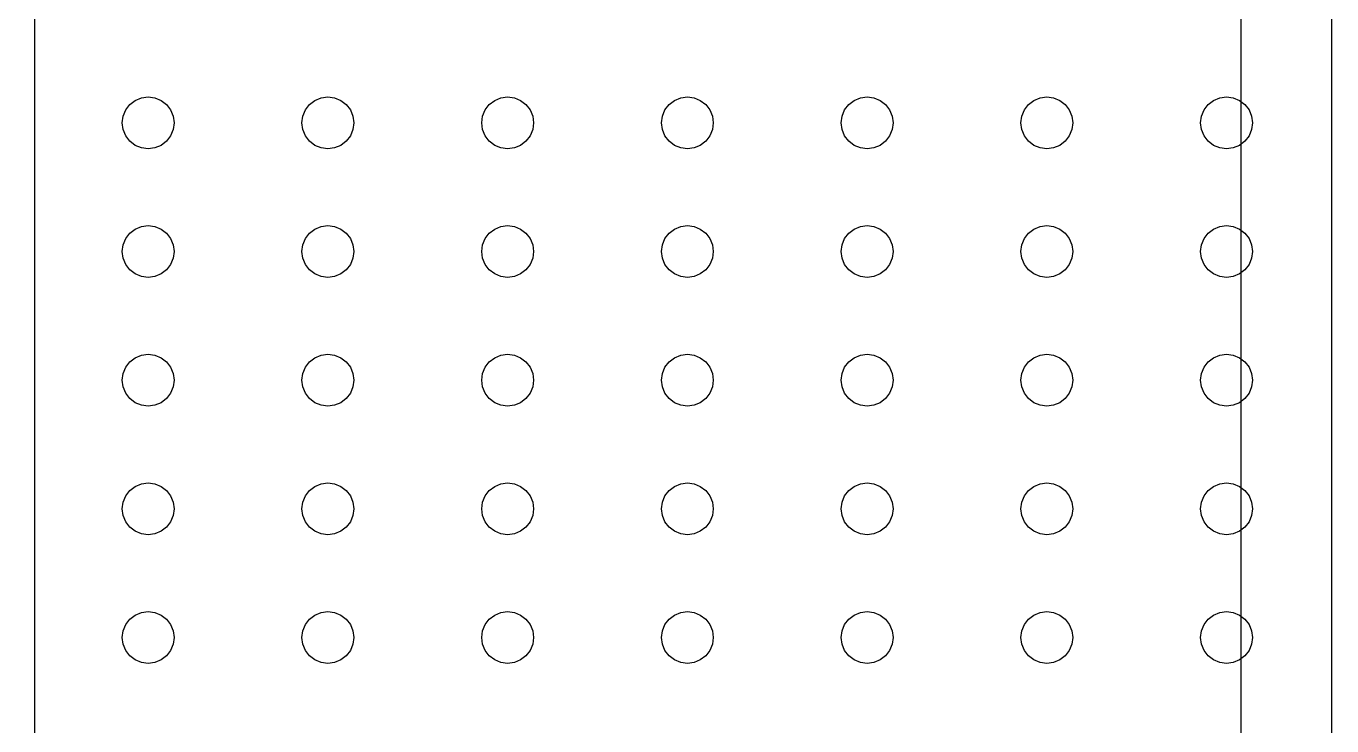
# Model space of a CAD drawing. Header units: millimetres. Extents: x 2562 to 7288, y 778 to 5635.
# Drawn here: x 5868.75 to 5883.85, y 1693.48 to 1701.57 of the extents above; entities that cross this region are included whole.
import ezdxf

# ---------------------------------------------------------------- set-up
doc = ezdxf.new("R2010")
doc.units = ezdxf.units.MM
doc.layers.add('0-gnl-gor3', color=252, linetype='Continuous')
doc.layers.add('2-tef-sabit', color=251, linetype='Continuous')

# ---------------------------------------------------------------- blocks, each defined once
blk = doc.blocks.new('ice well')
at = {"layer": '0-gnl-gor3'}
for p, q in [((62643.93, 6543.76), (62918.93, 6543.76)), ((62815.1, 6532.15), (62815.57, 6532.77)), ((62815.57, 6532.77), (62816.19, 6533.25)), ((62816.19, 6533.25), (62816.92, 6533.55)), ((62816.92, 6533.55), (62817.69, 6533.65)), ((62817.69, 6533.65), (62818.47, 6533.55)), ((62818.47, 6533.55), (62819.19, 6533.25)), ((62819.19, 6533.25), (62819.82, 6532.77)), ((62819.82, 6532.77), (62820.29, 6532.15)), ((62829.98, 6532.15), (62830.46, 6532.77)), ((62830.46, 6532.77), (62831.08, 6533.25)), ((62831.08, 6533.25), (62831.8, 6533.55)), ((62831.8, 6533.55), (62832.58, 6533.65)), ((62832.58, 6533.65), (62833.35, 6533.55)), ((62833.35, 6533.55), (62834.08, 6533.25)), ((62834.08, 6533.25), (62834.7, 6532.77)), ((62834.7, 6532.77), (62835.18, 6532.15)), ((62844.86, 6532.15), (62845.34, 6532.77)), ((62845.34, 6532.77), (62845.96, 6533.25)), ((62845.96, 6533.25), (62846.69, 6533.55)), ((62846.69, 6533.55), (62847.46, 6533.65)), ((62847.46, 6533.65), (62848.24, 6533.55)), ((62848.24, 6533.55), (62848.96, 6533.25)), ((62848.96, 6533.25), (62849.58, 6532.77)), ((62849.58, 6532.77), (62850.06, 6532.15)), ((62859.75, 6532.15), (62860.22, 6532.77)), ((62860.22, 6532.77), (62860.85, 6533.25)), ((62860.85, 6533.25), (62861.57, 6533.55)), ((62861.57, 6533.55), (62862.35, 6533.65)), ((62862.35, 6533.65), (62863.12, 6533.55)), ((62863.12, 6533.55), (62863.85, 6533.25)), ((62863.85, 6533.25), (62864.47, 6532.77)), ((62864.47, 6532.77), (62864.94, 6532.15)), ((62874.63, 6532.15), (62875.11, 6532.77)), ((62875.11, 6532.77), (62875.73, 6533.25)), ((62875.73, 6533.25), (62876.45, 6533.55)), ((62876.45, 6533.55), (62877.23, 6533.65)), ((62877.23, 6533.65), (62878, 6533.55)), ((62878, 6533.55), (62878.73, 6533.25)), ((62878.73, 6533.25), (62879.35, 6532.77)), ((62879.35, 6532.77), (62879.83, 6532.15)), ((62814.69, 6530.65), (62814.8, 6531.43)), ((62814.8, 6531.43), (62815.1, 6532.15)), ((62820.29, 6532.15), (62820.59, 6531.43)), ((62820.59, 6531.43), (62820.69, 6530.65)), ((62829.58, 6530.65), (62829.68, 6531.43)), ((62829.68, 6531.43), (62829.98, 6532.15)), ((62835.18, 6532.15), (62835.48, 6531.43)), ((62835.48, 6531.43), (62835.58, 6530.65)), ((62844.46, 6530.65), (62844.56, 6531.43)), ((62844.56, 6531.43), (62844.86, 6532.15)), ((62850.06, 6532.15), (62850.36, 6531.43)), ((62850.36, 6531.43), (62850.46, 6530.65)), ((62859.35, 6530.65), (62859.45, 6531.43)), ((62859.45, 6531.43), (62859.75, 6532.15)), ((62864.94, 6532.15), (62865.24, 6531.43)), ((62865.24, 6531.43), (62865.35, 6530.65)), ((62874.23, 6530.65), (62874.33, 6531.43)), ((62874.33, 6531.43), (62874.63, 6532.15)), ((62879.83, 6532.15), (62880.13, 6531.43)), ((62880.13, 6531.43), (62880.23, 6530.65)), ((62814.8, 6529.87), (62814.69, 6530.65)), ((62815.1, 6529.15), (62814.8, 6529.87)), ((62820.59, 6529.87), (62820.29, 6529.15)), ((62820.69, 6530.65), (62820.59, 6529.87)), ((62829.68, 6529.87), (62829.58, 6530.65)), ((62829.98, 6529.15), (62829.68, 6529.87)), ((62835.48, 6529.87), (62835.18, 6529.15)), ((62835.58, 6530.65), (62835.48, 6529.87)), ((62844.56, 6529.87), (62844.46, 6530.65)), ((62844.86, 6529.15), (62844.56, 6529.87)), ((62850.36, 6529.87), (62850.06, 6529.15)), ((62850.46, 6530.65), (62850.36, 6529.87)), ((62859.45, 6529.87), (62859.35, 6530.65)), ((62859.75, 6529.15), (62859.45, 6529.87)), ((62865.24, 6529.87), (62864.94, 6529.15)), ((62865.35, 6530.65), (62865.24, 6529.87)), ((62874.33, 6529.87), (62874.23, 6530.65)), ((62874.63, 6529.15), (62874.33, 6529.87)), ((62880.13, 6529.87), (62879.83, 6529.15)), ((62880.23, 6530.65), (62880.13, 6529.87)), ((62815.57, 6528.53), (62815.1, 6529.15)), ((62816.19, 6528.05), (62815.57, 6528.53)), ((62816.92, 6527.75), (62816.19, 6528.05)), ((62819.19, 6528.05), (62818.47, 6527.75)), ((62819.82, 6528.53), (62819.19, 6528.05)), ((62820.29, 6529.15), (62819.82, 6528.53)), ((62830.46, 6528.53), (62829.98, 6529.15)), ((62831.08, 6528.05), (62830.46, 6528.53)), ((62831.8, 6527.75), (62831.08, 6528.05)), ((62834.08, 6528.05), (62833.35, 6527.75)), ((62834.7, 6528.53), (62834.08, 6528.05)), ((62835.18, 6529.15), (62834.7, 6528.53)), ((62845.34, 6528.53), (62844.86, 6529.15)), ((62845.96, 6528.05), (62845.34, 6528.53)), ((62846.69, 6527.75), (62845.96, 6528.05)), ((62848.96, 6528.05), (62848.24, 6527.75)), ((62849.58, 6528.53), (62848.96, 6528.05)), ((62850.06, 6529.15), (62849.58, 6528.53)), ((62860.22, 6528.53), (62859.75, 6529.15)), ((62860.85, 6528.05), (62860.22, 6528.53)), ((62861.57, 6527.75), (62860.85, 6528.05)), ((62863.85, 6528.05), (62863.12, 6527.75)), ((62864.47, 6528.53), (62863.85, 6528.05)), ((62864.94, 6529.15), (62864.47, 6528.53)), ((62875.11, 6528.53), (62874.63, 6529.15)), ((62875.73, 6528.05), (62875.11, 6528.53)), ((62876.45, 6527.75), (62875.73, 6528.05)), ((62878.73, 6528.05), (62878, 6527.75)), ((62879.35, 6528.53), (62878.73, 6528.05)), ((62879.83, 6529.15), (62879.35, 6528.53)), ((62817.69, 6527.65), (62816.92, 6527.75)), ((62818.47, 6527.75), (62817.69, 6527.65)), ((62832.58, 6527.65), (62831.8, 6527.75)), ((62833.35, 6527.75), (62832.58, 6527.65)), ((62847.46, 6527.65), (62846.69, 6527.75)), ((62848.24, 6527.75), (62847.46, 6527.65)), ((62862.35, 6527.65), (62861.57, 6527.75)), ((62863.12, 6527.75), (62862.35, 6527.65)), ((62877.23, 6527.65), (62876.45, 6527.75)), ((62878, 6527.75), (62877.23, 6527.65)), ((62816.19, 6512.46), (62816.92, 6512.76)), ((62816.92, 6512.76), (62817.69, 6512.87)), ((62817.69, 6512.87), (62818.47, 6512.76)), ((62818.47, 6512.76), (62819.19, 6512.46)), ((62831.08, 6512.46), (62831.8, 6512.76)), ((62831.8, 6512.76), (62832.58, 6512.87)), ((62832.58, 6512.87), (62833.35, 6512.76)), ((62833.35, 6512.76), (62834.08, 6512.46)), ((62845.96, 6512.46), (62846.69, 6512.76)), ((62846.69, 6512.76), (62847.46, 6512.87)), ((62847.46, 6512.87), (62848.24, 6512.76)), ((62848.24, 6512.76), (62848.96, 6512.46)), ((62860.85, 6512.46), (62861.57, 6512.76)), ((62861.57, 6512.76), (62862.35, 6512.87)), ((62862.35, 6512.87), (62863.12, 6512.76)), ((62863.12, 6512.76), (62863.85, 6512.46)), ((62875.73, 6512.46), (62876.45, 6512.76)), ((62876.45, 6512.76), (62877.23, 6512.87)), ((62877.23, 6512.87), (62878, 6512.76)), ((62878, 6512.76), (62878.73, 6512.46)), ((62814.8, 6510.64), (62815.1, 6511.37)), ((62815.1, 6511.37), (62815.57, 6511.99)), ((62815.57, 6511.99), (62816.19, 6512.46)), ((62819.19, 6512.46), (62819.82, 6511.99)), ((62819.82, 6511.99), (62820.29, 6511.37)), ((62820.29, 6511.37), (62820.59, 6510.64)), ((62829.68, 6510.64), (62829.98, 6511.37)), ((62829.98, 6511.37), (62830.46, 6511.99)), ((62830.46, 6511.99), (62831.08, 6512.46)), ((62834.08, 6512.46), (62834.7, 6511.99)), ((62834.7, 6511.99), (62835.18, 6511.37)), ((62835.18, 6511.37), (62835.48, 6510.64)), ((62844.56, 6510.64), (62844.86, 6511.37)), ((62844.86, 6511.37), (62845.34, 6511.99)), ((62845.34, 6511.99), (62845.96, 6512.46)), ((62848.96, 6512.46), (62849.58, 6511.99)), ((62849.58, 6511.99), (62850.06, 6511.37)), ((62850.06, 6511.37), (62850.36, 6510.64)), ((62859.45, 6510.64), (62859.75, 6511.37)), ((62859.75, 6511.37), (62860.22, 6511.99)), ((62860.22, 6511.99), (62860.85, 6512.46)), ((62863.85, 6512.46), (62864.47, 6511.99)), ((62864.47, 6511.99), (62864.94, 6511.37)), ((62864.94, 6511.37), (62865.24, 6510.64)), ((62874.33, 6510.64), (62874.63, 6511.37)), ((62874.63, 6511.37), (62875.11, 6511.99)), ((62875.11, 6511.99), (62875.73, 6512.46)), ((62878.73, 6512.46), (62879.35, 6511.99)), ((62879.35, 6511.99), (62879.83, 6511.37)), ((62879.83, 6511.37), (62880.13, 6510.64)), ((62814.69, 6509.87), (62814.8, 6510.64)), ((62814.8, 6509.09), (62814.69, 6509.87)), ((62820.59, 6510.64), (62820.69, 6509.87)), ((62820.69, 6509.87), (62820.59, 6509.09)), ((62829.58, 6509.87), (62829.68, 6510.64)), ((62829.68, 6509.09), (62829.58, 6509.87)), ((62835.48, 6510.64), (62835.58, 6509.87)), ((62835.58, 6509.87), (62835.48, 6509.09)), ((62844.46, 6509.87), (62844.56, 6510.64)), ((62844.56, 6509.09), (62844.46, 6509.87)), ((62850.36, 6510.64), (62850.46, 6509.87)), ((62850.46, 6509.87), (62850.36, 6509.09)), ((62859.35, 6509.87), (62859.45, 6510.64)), ((62859.45, 6509.09), (62859.35, 6509.87)), ((62865.24, 6510.64), (62865.35, 6509.87)), ((62865.35, 6509.87), (62865.24, 6509.09)), ((62874.23, 6509.87), (62874.33, 6510.64)), ((62874.33, 6509.09), (62874.23, 6509.87)), ((62880.13, 6510.64), (62880.23, 6509.87)), ((62880.23, 6509.87), (62880.13, 6509.09)), ((62815.1, 6508.37), (62814.8, 6509.09)), ((62815.57, 6507.74), (62815.1, 6508.37)), ((62820.29, 6508.37), (62819.82, 6507.74)), ((62820.59, 6509.09), (62820.29, 6508.37)), ((62829.98, 6508.37), (62829.68, 6509.09)), ((62830.46, 6507.74), (62829.98, 6508.37)), ((62835.18, 6508.37), (62834.7, 6507.74)), ((62835.48, 6509.09), (62835.18, 6508.37)), ((62844.86, 6508.37), (62844.56, 6509.09)), ((62845.34, 6507.74), (62844.86, 6508.37)), ((62850.06, 6508.37), (62849.58, 6507.74)), ((62850.36, 6509.09), (62850.06, 6508.37)), ((62859.75, 6508.37), (62859.45, 6509.09)), ((62860.22, 6507.74), (62859.75, 6508.37)), ((62864.94, 6508.37), (62864.47, 6507.74)), ((62865.24, 6509.09), (62864.94, 6508.37)), ((62874.63, 6508.37), (62874.33, 6509.09)), ((62875.11, 6507.74), (62874.63, 6508.37)), ((62879.83, 6508.37), (62879.35, 6507.74)), ((62880.13, 6509.09), (62879.83, 6508.37)), ((62816.19, 6507.27), (62815.57, 6507.74)), ((62816.92, 6506.97), (62816.19, 6507.27)), ((62817.69, 6506.87), (62816.92, 6506.97)), ((62818.47, 6506.97), (62817.69, 6506.87)), ((62819.19, 6507.27), (62818.47, 6506.97)), ((62819.82, 6507.74), (62819.19, 6507.27)), ((62831.08, 6507.27), (62830.46, 6507.74)), ((62831.8, 6506.97), (62831.08, 6507.27)), ((62832.58, 6506.87), (62831.8, 6506.97)), ((62833.35, 6506.97), (62832.58, 6506.87)), ((62834.08, 6507.27), (62833.35, 6506.97)), ((62834.7, 6507.74), (62834.08, 6507.27)), ((62845.96, 6507.27), (62845.34, 6507.74)), ((62846.69, 6506.97), (62845.96, 6507.27)), ((62847.46, 6506.87), (62846.69, 6506.97)), ((62848.24, 6506.97), (62847.46, 6506.87)), ((62848.96, 6507.27), (62848.24, 6506.97)), ((62849.58, 6507.74), (62848.96, 6507.27)), ((62860.85, 6507.27), (62860.22, 6507.74)), ((62861.57, 6506.97), (62860.85, 6507.27)), ((62862.35, 6506.87), (62861.57, 6506.97)), ((62863.12, 6506.97), (62862.35, 6506.87)), ((62863.85, 6507.27), (62863.12, 6506.97)), ((62864.47, 6507.74), (62863.85, 6507.27)), ((62875.73, 6507.27), (62875.11, 6507.74)), ((62876.45, 6506.97), (62875.73, 6507.27)), ((62877.23, 6506.87), (62876.45, 6506.97)), ((62878, 6506.97), (62877.23, 6506.87)), ((62878.73, 6507.27), (62878, 6506.97)), ((62879.35, 6507.74), (62878.73, 6507.27)), ((62815.57, 6491.2), (62816.19, 6491.68)), ((62816.19, 6491.68), (62816.92, 6491.98)), ((62816.92, 6491.98), (62817.69, 6492.08)), ((62817.69, 6492.08), (62818.47, 6491.98)), ((62818.47, 6491.98), (62819.19, 6491.68)), ((62819.19, 6491.68), (62819.82, 6491.2)), ((62830.46, 6491.2), (62831.08, 6491.68)), ((62831.08, 6491.68), (62831.8, 6491.98)), ((62831.8, 6491.98), (62832.58, 6492.08)), ((62832.58, 6492.08), (62833.35, 6491.98)), ((62833.35, 6491.98), (62834.08, 6491.68)), ((62834.08, 6491.68), (62834.7, 6491.2)), ((62845.34, 6491.2), (62845.96, 6491.68)), ((62845.96, 6491.68), (62846.69, 6491.98)), ((62846.69, 6491.98), (62847.46, 6492.08)), ((62847.46, 6492.08), (62848.24, 6491.98)), ((62848.24, 6491.98), (62848.96, 6491.68)), ((62848.96, 6491.68), (62849.58, 6491.2)), ((62860.22, 6491.2), (62860.85, 6491.68)), ((62860.85, 6491.68), (62861.57, 6491.98)), ((62861.57, 6491.98), (62862.35, 6492.08)), ((62862.35, 6492.08), (62863.12, 6491.98)), ((62863.12, 6491.98), (62863.85, 6491.68)), ((62863.85, 6491.68), (62864.47, 6491.2)), ((62875.11, 6491.2), (62875.73, 6491.68)), ((62875.73, 6491.68), (62876.45, 6491.98)), ((62876.45, 6491.98), (62877.23, 6492.08)), ((62877.23, 6492.08), (62878, 6491.98)), ((62878, 6491.98), (62878.73, 6491.68)), ((62878.73, 6491.68), (62879.35, 6491.2)), ((62814.8, 6489.86), (62815.1, 6490.58)), ((62815.1, 6490.58), (62815.57, 6491.2)), ((62819.82, 6491.2), (62820.29, 6490.58)), ((62820.29, 6490.58), (62820.59, 6489.86)), ((62829.68, 6489.86), (62829.98, 6490.58)), ((62829.98, 6490.58), (62830.46, 6491.2)), ((62834.7, 6491.2), (62835.18, 6490.58)), ((62835.18, 6490.58), (62835.48, 6489.86)), ((62844.56, 6489.86), (62844.86, 6490.58)), ((62844.86, 6490.58), (62845.34, 6491.2)), ((62849.58, 6491.2), (62850.06, 6490.58)), ((62850.06, 6490.58), (62850.36, 6489.86)), ((62859.45, 6489.86), (62859.75, 6490.58)), ((62859.75, 6490.58), (62860.22, 6491.2)), ((62864.47, 6491.2), (62864.94, 6490.58)), ((62864.94, 6490.58), (62865.24, 6489.86)), ((62874.33, 6489.86), (62874.63, 6490.58)), ((62874.63, 6490.58), (62875.11, 6491.2)), ((62879.35, 6491.2), (62879.83, 6490.58)), ((62879.83, 6490.58), (62880.13, 6489.86)), ((62814.69, 6489.08), (62814.8, 6489.86)), ((62814.8, 6488.3), (62814.69, 6489.08)), ((62820.59, 6489.86), (62820.69, 6489.08)), ((62820.69, 6489.08), (62820.59, 6488.3)), ((62829.58, 6489.08), (62829.68, 6489.86)), ((62829.68, 6488.3), (62829.58, 6489.08)), ((62835.48, 6489.86), (62835.58, 6489.08)), ((62835.58, 6489.08), (62835.48, 6488.3)), ((62844.46, 6489.08), (62844.56, 6489.86)), ((62844.56, 6488.3), (62844.46, 6489.08)), ((62850.36, 6489.86), (62850.46, 6489.08)), ((62850.46, 6489.08), (62850.36, 6488.3)), ((62859.35, 6489.08), (62859.45, 6489.86)), ((62859.45, 6488.3), (62859.35, 6489.08)), ((62865.24, 6489.86), (62865.35, 6489.08)), ((62865.35, 6489.08), (62865.24, 6488.3)), ((62874.23, 6489.08), (62874.33, 6489.86)), ((62874.33, 6488.3), (62874.23, 6489.08)), ((62880.13, 6489.86), (62880.23, 6489.08)), ((62880.23, 6489.08), (62880.13, 6488.3)), ((62815.1, 6487.58), (62814.8, 6488.3)), ((62815.57, 6486.96), (62815.1, 6487.58)), ((62820.29, 6487.58), (62819.82, 6486.96)), ((62820.59, 6488.3), (62820.29, 6487.58)), ((62829.98, 6487.58), (62829.68, 6488.3)), ((62830.46, 6486.96), (62829.98, 6487.58)), ((62835.18, 6487.58), (62834.7, 6486.96)), ((62835.48, 6488.3), (62835.18, 6487.58)), ((62844.86, 6487.58), (62844.56, 6488.3)), ((62845.34, 6486.96), (62844.86, 6487.58)), ((62850.06, 6487.58), (62849.58, 6486.96)), ((62850.36, 6488.3), (62850.06, 6487.58)), ((62859.75, 6487.58), (62859.45, 6488.3)), ((62860.22, 6486.96), (62859.75, 6487.58)), ((62864.94, 6487.58), (62864.47, 6486.96)), ((62865.24, 6488.3), (62864.94, 6487.58)), ((62874.63, 6487.58), (62874.33, 6488.3)), ((62875.11, 6486.96), (62874.63, 6487.58)), ((62879.83, 6487.58), (62879.35, 6486.96)), ((62880.13, 6488.3), (62879.83, 6487.58)), ((62816.19, 6486.48), (62815.57, 6486.96)), ((62816.92, 6486.18), (62816.19, 6486.48)), ((62817.69, 6486.08), (62816.92, 6486.18)), ((62818.47, 6486.18), (62817.69, 6486.08)), ((62819.19, 6486.48), (62818.47, 6486.18)), ((62819.82, 6486.96), (62819.19, 6486.48)), ((62831.08, 6486.48), (62830.46, 6486.96)), ((62831.8, 6486.18), (62831.08, 6486.48)), ((62832.58, 6486.08), (62831.8, 6486.18)), ((62833.35, 6486.18), (62832.58, 6486.08)), ((62834.08, 6486.48), (62833.35, 6486.18)), ((62834.7, 6486.96), (62834.08, 6486.48)), ((62845.96, 6486.48), (62845.34, 6486.96)), ((62846.69, 6486.18), (62845.96, 6486.48)), ((62847.46, 6486.08), (62846.69, 6486.18)), ((62848.24, 6486.18), (62847.46, 6486.08)), ((62848.96, 6486.48), (62848.24, 6486.18)), ((62849.58, 6486.96), (62848.96, 6486.48)), ((62860.85, 6486.48), (62860.22, 6486.96)), ((62861.57, 6486.18), (62860.85, 6486.48)), ((62862.35, 6486.08), (62861.57, 6486.18)), ((62863.12, 6486.18), (62862.35, 6486.08)), ((62863.85, 6486.48), (62863.12, 6486.18)), ((62864.47, 6486.96), (62863.85, 6486.48)), ((62875.73, 6486.48), (62875.11, 6486.96)), ((62876.45, 6486.18), (62875.73, 6486.48)), ((62877.23, 6486.08), (62876.45, 6486.18)), ((62878, 6486.18), (62877.23, 6486.08)), ((62878.73, 6486.48), (62878, 6486.18)), ((62879.35, 6486.96), (62878.73, 6486.48)), ((62815.1, 6469.8), (62815.57, 6470.42)), ((62815.57, 6470.42), (62816.19, 6470.89)), ((62816.19, 6470.89), (62816.92, 6471.19)), ((62816.92, 6471.19), (62817.69, 6471.3)), ((62817.69, 6471.3), (62818.47, 6471.19)), ((62818.47, 6471.19), (62819.19, 6470.89)), ((62819.19, 6470.89), (62819.82, 6470.42)), ((62819.82, 6470.42), (62820.29, 6469.8)), ((62829.98, 6469.8), (62830.46, 6470.42)), ((62830.46, 6470.42), (62831.08, 6470.89)), ((62831.08, 6470.89), (62831.8, 6471.19)), ((62831.8, 6471.19), (62832.58, 6471.3)), ((62832.58, 6471.3), (62833.35, 6471.19)), ((62833.35, 6471.19), (62834.08, 6470.89)), ((62834.08, 6470.89), (62834.7, 6470.42)), ((62834.7, 6470.42), (62835.18, 6469.8)), ((62844.86, 6469.8), (62845.34, 6470.42)), ((62845.34, 6470.42), (62845.96, 6470.89)), ((62845.96, 6470.89), (62846.69, 6471.19)), ((62846.69, 6471.19), (62847.46, 6471.3)), ((62847.46, 6471.3), (62848.24, 6471.19)), ((62848.24, 6471.19), (62848.96, 6470.89)), ((62848.96, 6470.89), (62849.58, 6470.42)), ((62849.58, 6470.42), (62850.06, 6469.8)), ((62859.75, 6469.8), (62860.22, 6470.42)), ((62860.22, 6470.42), (62860.85, 6470.89)), ((62860.85, 6470.89), (62861.57, 6471.19)), ((62861.57, 6471.19), (62862.35, 6471.3)), ((62862.35, 6471.3), (62863.12, 6471.19)), ((62863.12, 6471.19), (62863.85, 6470.89)), ((62863.85, 6470.89), (62864.47, 6470.42)), ((62864.47, 6470.42), (62864.94, 6469.8)), ((62874.63, 6469.8), (62875.11, 6470.42)), ((62875.11, 6470.42), (62875.73, 6470.89)), ((62875.73, 6470.89), (62876.45, 6471.19)), ((62876.45, 6471.19), (62877.23, 6471.3)), ((62877.23, 6471.3), (62878, 6471.19)), ((62878, 6471.19), (62878.73, 6470.89)), ((62878.73, 6470.89), (62879.35, 6470.42)), ((62879.35, 6470.42), (62879.83, 6469.8)), ((62814.69, 6468.3), (62814.8, 6469.07)), ((62814.8, 6469.07), (62815.1, 6469.8)), ((62820.29, 6469.8), (62820.59, 6469.07)), ((62820.59, 6469.07), (62820.69, 6468.3)), ((62829.58, 6468.3), (62829.68, 6469.07)), ((62829.68, 6469.07), (62829.98, 6469.8)), ((62835.18, 6469.8), (62835.48, 6469.07)), ((62835.48, 6469.07), (62835.58, 6468.3)), ((62844.46, 6468.3), (62844.56, 6469.07)), ((62844.56, 6469.07), (62844.86, 6469.8)), ((62850.06, 6469.8), (62850.36, 6469.07)), ((62850.36, 6469.07), (62850.46, 6468.3)), ((62859.35, 6468.3), (62859.45, 6469.07)), ((62859.45, 6469.07), (62859.75, 6469.8)), ((62864.94, 6469.8), (62865.24, 6469.07)), ((62865.24, 6469.07), (62865.35, 6468.3)), ((62874.23, 6468.3), (62874.33, 6469.07)), ((62874.33, 6469.07), (62874.63, 6469.8)), ((62879.83, 6469.8), (62880.13, 6469.07)), ((62880.13, 6469.07), (62880.23, 6468.3)), ((62814.8, 6467.52), (62814.69, 6468.3)), ((62815.1, 6466.8), (62814.8, 6467.52)), ((62820.59, 6467.52), (62820.29, 6466.8)), ((62820.69, 6468.3), (62820.59, 6467.52)), ((62829.68, 6467.52), (62829.58, 6468.3)), ((62829.98, 6466.8), (62829.68, 6467.52)), ((62835.48, 6467.52), (62835.18, 6466.8)), ((62835.58, 6468.3), (62835.48, 6467.52)), ((62844.56, 6467.52), (62844.46, 6468.3)), ((62844.86, 6466.8), (62844.56, 6467.52)), ((62850.36, 6467.52), (62850.06, 6466.8)), ((62850.46, 6468.3), (62850.36, 6467.52)), ((62859.45, 6467.52), (62859.35, 6468.3)), ((62859.75, 6466.8), (62859.45, 6467.52)), ((62865.24, 6467.52), (62864.94, 6466.8)), ((62865.35, 6468.3), (62865.24, 6467.52)), ((62874.33, 6467.52), (62874.23, 6468.3)), ((62874.63, 6466.8), (62874.33, 6467.52)), ((62880.13, 6467.52), (62879.83, 6466.8)), ((62880.23, 6468.3), (62880.13, 6467.52)), ((62815.57, 6466.17), (62815.1, 6466.8)), ((62816.19, 6465.7), (62815.57, 6466.17)), ((62819.82, 6466.17), (62819.19, 6465.7)), ((62820.29, 6466.8), (62819.82, 6466.17)), ((62830.46, 6466.17), (62829.98, 6466.8)), ((62831.08, 6465.7), (62830.46, 6466.17)), ((62834.7, 6466.17), (62834.08, 6465.7)), ((62835.18, 6466.8), (62834.7, 6466.17)), ((62845.34, 6466.17), (62844.86, 6466.8)), ((62845.96, 6465.7), (62845.34, 6466.17)), ((62849.58, 6466.17), (62848.96, 6465.7)), ((62850.06, 6466.8), (62849.58, 6466.17)), ((62860.22, 6466.17), (62859.75, 6466.8)), ((62860.85, 6465.7), (62860.22, 6466.17)), ((62864.47, 6466.17), (62863.85, 6465.7)), ((62864.94, 6466.8), (62864.47, 6466.17)), ((62875.11, 6466.17), (62874.63, 6466.8)), ((62875.73, 6465.7), (62875.11, 6466.17)), ((62879.35, 6466.17), (62878.73, 6465.7)), ((62879.83, 6466.8), (62879.35, 6466.17)), ((62816.92, 6465.4), (62816.19, 6465.7)), ((62817.69, 6465.3), (62816.92, 6465.4)), ((62818.47, 6465.4), (62817.69, 6465.3)), ((62819.19, 6465.7), (62818.47, 6465.4)), ((62831.8, 6465.4), (62831.08, 6465.7)), ((62832.58, 6465.3), (62831.8, 6465.4)), ((62833.35, 6465.4), (62832.58, 6465.3)), ((62834.08, 6465.7), (62833.35, 6465.4)), ((62846.69, 6465.4), (62845.96, 6465.7)), ((62847.46, 6465.3), (62846.69, 6465.4)), ((62848.24, 6465.4), (62847.46, 6465.3)), ((62848.96, 6465.7), (62848.24, 6465.4)), ((62861.57, 6465.4), (62860.85, 6465.7)), ((62862.35, 6465.3), (62861.57, 6465.4)), ((62863.12, 6465.4), (62862.35, 6465.3)), ((62863.85, 6465.7), (62863.12, 6465.4)), ((62876.45, 6465.4), (62875.73, 6465.7)), ((62877.23, 6465.3), (62876.45, 6465.4)), ((62878, 6465.4), (62877.23, 6465.3)), ((62878.73, 6465.7), (62878, 6465.4)), ((62815.1, 6449.01), (62815.57, 6449.63)), ((62815.57, 6449.63), (62816.19, 6450.11)), ((62816.19, 6450.11), (62816.92, 6450.41)), ((62816.92, 6450.41), (62817.69, 6450.51)), ((62817.69, 6450.51), (62818.47, 6450.41)), ((62818.47, 6450.41), (62819.19, 6450.11)), ((62819.19, 6450.11), (62819.82, 6449.63)), ((62819.82, 6449.63), (62820.29, 6449.01)), ((62829.98, 6449.01), (62830.46, 6449.63)), ((62830.46, 6449.63), (62831.08, 6450.11)), ((62831.08, 6450.11), (62831.8, 6450.41)), ((62831.8, 6450.41), (62832.58, 6450.51)), ((62832.58, 6450.51), (62833.35, 6450.41)), ((62833.35, 6450.41), (62834.08, 6450.11)), ((62834.08, 6450.11), (62834.7, 6449.63)), ((62834.7, 6449.63), (62835.18, 6449.01)), ((62844.86, 6449.01), (62845.34, 6449.63)), ((62845.34, 6449.63), (62845.96, 6450.11)), ((62845.96, 6450.11), (62846.69, 6450.41)), ((62846.69, 6450.41), (62847.46, 6450.51)), ((62847.46, 6450.51), (62848.24, 6450.41)), ((62848.24, 6450.41), (62848.96, 6450.11)), ((62848.96, 6450.11), (62849.58, 6449.63)), ((62849.58, 6449.63), (62850.06, 6449.01)), ((62859.75, 6449.01), (62860.22, 6449.63)), ((62860.22, 6449.63), (62860.85, 6450.11)), ((62860.85, 6450.11), (62861.57, 6450.41)), ((62861.57, 6450.41), (62862.35, 6450.51)), ((62862.35, 6450.51), (62863.12, 6450.41)), ((62863.12, 6450.41), (62863.85, 6450.11)), ((62863.85, 6450.11), (62864.47, 6449.63)), ((62864.47, 6449.63), (62864.94, 6449.01)), ((62874.63, 6449.01), (62875.11, 6449.63)), ((62875.11, 6449.63), (62875.73, 6450.11)), ((62875.73, 6450.11), (62876.45, 6450.41)), ((62876.45, 6450.41), (62877.23, 6450.51)), ((62877.23, 6450.51), (62878, 6450.41)), ((62878, 6450.41), (62878.73, 6450.11)), ((62878.73, 6450.11), (62879.35, 6449.63)), ((62879.35, 6449.63), (62879.83, 6449.01)), ((62814.69, 6447.51), (62814.8, 6448.29)), ((62814.8, 6448.29), (62815.1, 6449.01)), ((62820.29, 6449.01), (62820.59, 6448.29)), ((62820.59, 6448.29), (62820.69, 6447.51)), ((62829.58, 6447.51), (62829.68, 6448.29)), ((62829.68, 6448.29), (62829.98, 6449.01)), ((62835.18, 6449.01), (62835.48, 6448.29)), ((62835.48, 6448.29), (62835.58, 6447.51)), ((62844.46, 6447.51), (62844.56, 6448.29)), ((62844.56, 6448.29), (62844.86, 6449.01)), ((62850.06, 6449.01), (62850.36, 6448.29)), ((62850.36, 6448.29), (62850.46, 6447.51)), ((62859.35, 6447.51), (62859.45, 6448.29)), ((62859.45, 6448.29), (62859.75, 6449.01)), ((62864.94, 6449.01), (62865.24, 6448.29)), ((62865.24, 6448.29), (62865.35, 6447.51)), ((62874.23, 6447.51), (62874.33, 6448.29)), ((62874.33, 6448.29), (62874.63, 6449.01)), ((62879.83, 6449.01), (62880.13, 6448.29)), ((62880.13, 6448.29), (62880.23, 6447.51)), ((62814.8, 6446.73), (62814.69, 6447.51)), ((62815.1, 6446.01), (62814.8, 6446.73)), ((62820.59, 6446.73), (62820.29, 6446.01)), ((62820.69, 6447.51), (62820.59, 6446.73)), ((62829.68, 6446.73), (62829.58, 6447.51)), ((62829.98, 6446.01), (62829.68, 6446.73)), ((62835.48, 6446.73), (62835.18, 6446.01)), ((62835.58, 6447.51), (62835.48, 6446.73)), ((62844.56, 6446.73), (62844.46, 6447.51)), ((62844.86, 6446.01), (62844.56, 6446.73)), ((62850.36, 6446.73), (62850.06, 6446.01)), ((62850.46, 6447.51), (62850.36, 6446.73)), ((62859.45, 6446.73), (62859.35, 6447.51)), ((62859.75, 6446.01), (62859.45, 6446.73)), ((62865.24, 6446.73), (62864.94, 6446.01)), ((62865.35, 6447.51), (62865.24, 6446.73)), ((62874.33, 6446.73), (62874.23, 6447.51)), ((62874.63, 6446.01), (62874.33, 6446.73)), ((62880.13, 6446.73), (62879.83, 6446.01)), ((62880.23, 6447.51), (62880.13, 6446.73)), ((62815.57, 6445.39), (62815.1, 6446.01)), ((62816.19, 6444.91), (62815.57, 6445.39)), ((62816.92, 6444.61), (62816.19, 6444.91)), ((62819.19, 6444.91), (62818.47, 6444.61)), ((62819.82, 6445.39), (62819.19, 6444.91)), ((62820.29, 6446.01), (62819.82, 6445.39)), ((62830.46, 6445.39), (62829.98, 6446.01)), ((62831.08, 6444.91), (62830.46, 6445.39)), ((62831.8, 6444.61), (62831.08, 6444.91)), ((62834.08, 6444.91), (62833.35, 6444.61)), ((62834.7, 6445.39), (62834.08, 6444.91)), ((62835.18, 6446.01), (62834.7, 6445.39)), ((62845.34, 6445.39), (62844.86, 6446.01)), ((62845.96, 6444.91), (62845.34, 6445.39)), ((62846.69, 6444.61), (62845.96, 6444.91)), ((62848.96, 6444.91), (62848.24, 6444.61)), ((62849.58, 6445.39), (62848.96, 6444.91)), ((62850.06, 6446.01), (62849.58, 6445.39)), ((62860.22, 6445.39), (62859.75, 6446.01)), ((62860.85, 6444.91), (62860.22, 6445.39)), ((62861.57, 6444.61), (62860.85, 6444.91)), ((62863.85, 6444.91), (62863.12, 6444.61)), ((62864.47, 6445.39), (62863.85, 6444.91)), ((62864.94, 6446.01), (62864.47, 6445.39)), ((62875.11, 6445.39), (62874.63, 6446.01)), ((62875.73, 6444.91), (62875.11, 6445.39)), ((62876.45, 6444.61), (62875.73, 6444.91)), ((62878.73, 6444.91), (62878, 6444.61)), ((62879.35, 6445.39), (62878.73, 6444.91)), ((62879.83, 6446.01), (62879.35, 6445.39)), ((62817.69, 6444.51), (62816.92, 6444.61)), ((62818.47, 6444.61), (62817.69, 6444.51)), ((62832.58, 6444.51), (62831.8, 6444.61)), ((62833.35, 6444.61), (62832.58, 6444.51)), ((62847.46, 6444.51), (62846.69, 6444.61)), ((62848.24, 6444.61), (62847.46, 6444.51)), ((62862.35, 6444.51), (62861.57, 6444.61)), ((62863.12, 6444.61), (62862.35, 6444.51)), ((62877.23, 6444.51), (62876.45, 6444.61)), ((62878, 6444.61), (62877.23, 6444.51)), ((62816.92, 6429.62), (62817.69, 6429.73)), ((62817.69, 6429.73), (62818.47, 6429.62)), ((62831.8, 6429.62), (62832.58, 6429.73)), ((62832.58, 6429.73), (62833.35, 6429.62)), ((62846.69, 6429.62), (62847.46, 6429.73)), ((62847.46, 6429.73), (62848.24, 6429.62)), ((62861.57, 6429.62), (62862.35, 6429.73)), ((62862.35, 6429.73), (62863.12, 6429.62)), ((62876.45, 6429.62), (62877.23, 6429.73)), ((62877.23, 6429.73), (62878, 6429.62)), ((62814.8, 6427.5), (62815.1, 6428.23)), ((62815.1, 6428.23), (62815.57, 6428.85)), ((62815.57, 6428.85), (62816.19, 6429.32)), ((62816.19, 6429.32), (62816.92, 6429.62)), ((62818.47, 6429.62), (62819.19, 6429.32)), ((62819.19, 6429.32), (62819.82, 6428.85)), ((62819.82, 6428.85), (62820.29, 6428.23)), ((62820.29, 6428.23), (62820.59, 6427.5)), ((62829.68, 6427.5), (62829.98, 6428.23)), ((62829.98, 6428.23), (62830.46, 6428.85)), ((62830.46, 6428.85), (62831.08, 6429.32)), ((62831.08, 6429.32), (62831.8, 6429.62)), ((62833.35, 6429.62), (62834.08, 6429.32)), ((62834.08, 6429.32), (62834.7, 6428.85)), ((62834.7, 6428.85), (62835.18, 6428.23)), ((62835.18, 6428.23), (62835.48, 6427.5)), ((62844.56, 6427.5), (62844.86, 6428.23)), ((62844.86, 6428.23), (62845.34, 6428.85)), ((62845.34, 6428.85), (62845.96, 6429.32)), ((62845.96, 6429.32), (62846.69, 6429.62)), ((62848.24, 6429.62), (62848.96, 6429.32)), ((62848.96, 6429.32), (62849.58, 6428.85)), ((62849.58, 6428.85), (62850.06, 6428.23)), ((62850.06, 6428.23), (62850.36, 6427.5)), ((62859.45, 6427.5), (62859.75, 6428.23)), ((62859.75, 6428.23), (62860.22, 6428.85)), ((62860.22, 6428.85), (62860.85, 6429.32)), ((62860.85, 6429.32), (62861.57, 6429.62)), ((62863.12, 6429.62), (62863.85, 6429.32)), ((62863.85, 6429.32), (62864.47, 6428.85)), ((62864.47, 6428.85), (62864.94, 6428.23)), ((62864.94, 6428.23), (62865.24, 6427.5)), ((62874.33, 6427.5), (62874.63, 6428.23)), ((62874.63, 6428.23), (62875.11, 6428.85)), ((62875.11, 6428.85), (62875.73, 6429.32)), ((62875.73, 6429.32), (62876.45, 6429.62)), ((62878, 6429.62), (62878.73, 6429.32)), ((62878.73, 6429.32), (62879.35, 6428.85)), ((62879.35, 6428.85), (62879.83, 6428.23)), ((62879.83, 6428.23), (62880.13, 6427.5)), ((62814.69, 6426.73), (62814.8, 6427.5)), ((62814.8, 6425.95), (62814.69, 6426.73)), ((62820.59, 6427.5), (62820.69, 6426.73)), ((62820.69, 6426.73), (62820.59, 6425.95)), ((62829.58, 6426.73), (62829.68, 6427.5)), ((62829.68, 6425.95), (62829.58, 6426.73)), ((62835.48, 6427.5), (62835.58, 6426.73)), ((62835.58, 6426.73), (62835.48, 6425.95)), ((62844.46, 6426.73), (62844.56, 6427.5)), ((62844.56, 6425.95), (62844.46, 6426.73)), ((62850.36, 6427.5), (62850.46, 6426.73)), ((62850.46, 6426.73), (62850.36, 6425.95)), ((62859.35, 6426.73), (62859.45, 6427.5)), ((62859.45, 6425.95), (62859.35, 6426.73)), ((62865.24, 6427.5), (62865.35, 6426.73)), ((62865.35, 6426.73), (62865.24, 6425.95)), ((62874.23, 6426.73), (62874.33, 6427.5)), ((62874.33, 6425.95), (62874.23, 6426.73)), ((62880.13, 6427.5), (62880.23, 6426.73)), ((62880.23, 6426.73), (62880.13, 6425.95)), ((62815.1, 6425.23), (62814.8, 6425.95)), ((62815.57, 6424.6), (62815.1, 6425.23)), ((62820.29, 6425.23), (62819.82, 6424.6)), ((62820.59, 6425.95), (62820.29, 6425.23)), ((62829.98, 6425.23), (62829.68, 6425.95)), ((62830.46, 6424.6), (62829.98, 6425.23)), ((62835.18, 6425.23), (62834.7, 6424.6)), ((62835.48, 6425.95), (62835.18, 6425.23)), ((62844.86, 6425.23), (62844.56, 6425.95)), ((62845.34, 6424.6), (62844.86, 6425.23)), ((62850.06, 6425.23), (62849.58, 6424.6)), ((62850.36, 6425.95), (62850.06, 6425.23)), ((62859.75, 6425.23), (62859.45, 6425.95)), ((62860.22, 6424.6), (62859.75, 6425.23)), ((62864.94, 6425.23), (62864.47, 6424.6)), ((62865.24, 6425.95), (62864.94, 6425.23)), ((62874.63, 6425.23), (62874.33, 6425.95)), ((62875.11, 6424.6), (62874.63, 6425.23)), ((62879.83, 6425.23), (62879.35, 6424.6)), ((62880.13, 6425.95), (62879.83, 6425.23)), ((62816.19, 6424.13), (62815.57, 6424.6)), ((62816.92, 6423.83), (62816.19, 6424.13)), ((62817.69, 6423.73), (62816.92, 6423.83)), ((62818.47, 6423.83), (62817.69, 6423.73)), ((62819.19, 6424.13), (62818.47, 6423.83)), ((62819.82, 6424.6), (62819.19, 6424.13)), ((62831.08, 6424.13), (62830.46, 6424.6)), ((62831.8, 6423.83), (62831.08, 6424.13)), ((62832.58, 6423.73), (62831.8, 6423.83)), ((62833.35, 6423.83), (62832.58, 6423.73)), ((62834.08, 6424.13), (62833.35, 6423.83)), ((62834.7, 6424.6), (62834.08, 6424.13)), ((62845.96, 6424.13), (62845.34, 6424.6)), ((62846.69, 6423.83), (62845.96, 6424.13)), ((62847.46, 6423.73), (62846.69, 6423.83)), ((62848.24, 6423.83), (62847.46, 6423.73)), ((62848.96, 6424.13), (62848.24, 6423.83)), ((62849.58, 6424.6), (62848.96, 6424.13)), ((62860.85, 6424.13), (62860.22, 6424.6)), ((62861.57, 6423.83), (62860.85, 6424.13)), ((62862.35, 6423.73), (62861.57, 6423.83)), ((62863.12, 6423.83), (62862.35, 6423.73)), ((62863.85, 6424.13), (62863.12, 6423.83)), ((62864.47, 6424.6), (62863.85, 6424.13)), ((62875.73, 6424.13), (62875.11, 6424.6)), ((62876.45, 6423.83), (62875.73, 6424.13)), ((62877.23, 6423.73), (62876.45, 6423.83)), ((62878, 6423.83), (62877.23, 6423.73)), ((62878.73, 6424.13), (62878, 6423.83)), ((62879.35, 6424.6), (62878.73, 6424.13)), ((62815.57, 6408.06), (62816.19, 6408.54)), ((62816.19, 6408.54), (62816.92, 6408.84)), ((62816.92, 6408.84), (62817.69, 6408.94)), ((62817.69, 6408.94), (62818.47, 6408.84)), ((62818.47, 6408.84), (62819.19, 6408.54)), ((62819.19, 6408.54), (62819.82, 6408.06)), ((62830.46, 6408.06), (62831.08, 6408.54)), ((62831.08, 6408.54), (62831.8, 6408.84)), ((62831.8, 6408.84), (62832.58, 6408.94)), ((62832.58, 6408.94), (62833.35, 6408.84)), ((62833.35, 6408.84), (62834.08, 6408.54)), ((62834.08, 6408.54), (62834.7, 6408.06)), ((62845.34, 6408.06), (62845.96, 6408.54)), ((62845.96, 6408.54), (62846.69, 6408.84)), ((62846.69, 6408.84), (62847.46, 6408.94)), ((62847.46, 6408.94), (62848.24, 6408.84)), ((62848.24, 6408.84), (62848.96, 6408.54)), ((62848.96, 6408.54), (62849.58, 6408.06)), ((62860.22, 6408.06), (62860.85, 6408.54)), ((62860.85, 6408.54), (62861.57, 6408.84)), ((62861.57, 6408.84), (62862.35, 6408.94)), ((62862.35, 6408.94), (62863.12, 6408.84)), ((62863.12, 6408.84), (62863.85, 6408.54)), ((62863.85, 6408.54), (62864.47, 6408.06)), ((62875.11, 6408.06), (62875.73, 6408.54)), ((62875.73, 6408.54), (62876.45, 6408.84)), ((62876.45, 6408.84), (62877.23, 6408.94)), ((62877.23, 6408.94), (62878, 6408.84)), ((62878, 6408.84), (62878.73, 6408.54)), ((62878.73, 6408.54), (62879.35, 6408.06)), ((62814.8, 6406.72), (62815.1, 6407.44)), ((62815.1, 6407.44), (62815.57, 6408.06)), ((62819.82, 6408.06), (62820.29, 6407.44)), ((62820.29, 6407.44), (62820.59, 6406.72)), ((62829.68, 6406.72), (62829.98, 6407.44)), ((62829.98, 6407.44), (62830.46, 6408.06)), ((62834.7, 6408.06), (62835.18, 6407.44)), ((62835.18, 6407.44), (62835.48, 6406.72)), ((62844.56, 6406.72), (62844.86, 6407.44)), ((62844.86, 6407.44), (62845.34, 6408.06)), ((62849.58, 6408.06), (62850.06, 6407.44)), ((62850.06, 6407.44), (62850.36, 6406.72)), ((62859.45, 6406.72), (62859.75, 6407.44)), ((62859.75, 6407.44), (62860.22, 6408.06)), ((62864.47, 6408.06), (62864.94, 6407.44)), ((62864.94, 6407.44), (62865.24, 6406.72)), ((62874.33, 6406.72), (62874.63, 6407.44)), ((62874.63, 6407.44), (62875.11, 6408.06)), ((62879.35, 6408.06), (62879.83, 6407.44)), ((62879.83, 6407.44), (62880.13, 6406.72)), ((62814.69, 6405.94), (62814.8, 6406.72)), ((62814.8, 6405.16), (62814.69, 6405.94)), ((62820.59, 6406.72), (62820.69, 6405.94)), ((62820.69, 6405.94), (62820.59, 6405.16)), ((62829.58, 6405.94), (62829.68, 6406.72)), ((62829.68, 6405.16), (62829.58, 6405.94)), ((62835.48, 6406.72), (62835.58, 6405.94)), ((62835.58, 6405.94), (62835.48, 6405.16)), ((62844.46, 6405.94), (62844.56, 6406.72)), ((62844.56, 6405.16), (62844.46, 6405.94)), ((62850.36, 6406.72), (62850.46, 6405.94)), ((62850.46, 6405.94), (62850.36, 6405.16)), ((62859.35, 6405.94), (62859.45, 6406.72)), ((62859.45, 6405.16), (62859.35, 6405.94)), ((62865.24, 6406.72), (62865.35, 6405.94)), ((62865.35, 6405.94), (62865.24, 6405.16)), ((62874.23, 6405.94), (62874.33, 6406.72)), ((62874.33, 6405.16), (62874.23, 6405.94)), ((62880.13, 6406.72), (62880.23, 6405.94)), ((62880.23, 6405.94), (62880.13, 6405.16)), ((62815.1, 6404.44), (62814.8, 6405.16)), ((62815.57, 6403.82), (62815.1, 6404.44)), ((62820.29, 6404.44), (62819.82, 6403.82)), ((62820.59, 6405.16), (62820.29, 6404.44)), ((62829.98, 6404.44), (62829.68, 6405.16)), ((62830.46, 6403.82), (62829.98, 6404.44)), ((62835.18, 6404.44), (62834.7, 6403.82)), ((62835.48, 6405.16), (62835.18, 6404.44)), ((62844.86, 6404.44), (62844.56, 6405.16)), ((62845.34, 6403.82), (62844.86, 6404.44)), ((62850.06, 6404.44), (62849.58, 6403.82)), ((62850.36, 6405.16), (62850.06, 6404.44)), ((62859.75, 6404.44), (62859.45, 6405.16)), ((62860.22, 6403.82), (62859.75, 6404.44)), ((62864.94, 6404.44), (62864.47, 6403.82)), ((62865.24, 6405.16), (62864.94, 6404.44)), ((62874.63, 6404.44), (62874.33, 6405.16)), ((62875.11, 6403.82), (62874.63, 6404.44)), ((62879.83, 6404.44), (62879.35, 6403.82)), ((62880.13, 6405.16), (62879.83, 6404.44)), ((62816.19, 6403.34), (62815.57, 6403.82)), ((62816.92, 6403.04), (62816.19, 6403.34)), ((62817.69, 6402.94), (62816.92, 6403.04)), ((62818.47, 6403.04), (62817.69, 6402.94)), ((62819.19, 6403.34), (62818.47, 6403.04)), ((62819.82, 6403.82), (62819.19, 6403.34)), ((62831.08, 6403.34), (62830.46, 6403.82)), ((62831.8, 6403.04), (62831.08, 6403.34)), ((62832.58, 6402.94), (62831.8, 6403.04)), ((62833.35, 6403.04), (62832.58, 6402.94)), ((62834.08, 6403.34), (62833.35, 6403.04)), ((62834.7, 6403.82), (62834.08, 6403.34)), ((62845.96, 6403.34), (62845.34, 6403.82)), ((62846.69, 6403.04), (62845.96, 6403.34)), ((62847.46, 6402.94), (62846.69, 6403.04)), ((62848.24, 6403.04), (62847.46, 6402.94)), ((62848.96, 6403.34), (62848.24, 6403.04)), ((62849.58, 6403.82), (62848.96, 6403.34)), ((62860.85, 6403.34), (62860.22, 6403.82)), ((62861.57, 6403.04), (62860.85, 6403.34)), ((62862.35, 6402.94), (62861.57, 6403.04)), ((62863.12, 6403.04), (62862.35, 6402.94)), ((62863.85, 6403.34), (62863.12, 6403.04)), ((62864.47, 6403.82), (62863.85, 6403.34)), ((62875.73, 6403.34), (62875.11, 6403.82)), ((62876.45, 6403.04), (62875.73, 6403.34)), ((62877.23, 6402.94), (62876.45, 6403.04)), ((62878, 6403.04), (62877.23, 6402.94)), ((62878.73, 6403.34), (62878, 6403.04)), ((62879.35, 6403.82), (62878.73, 6403.34)), ((62643.93, 6393.76), (62918.93, 6393.76))]:
    blk.add_line(p, q, dxfattribs=at)
blk = doc.blocks.new('DELIUNIT')
at = {"layer": '0-gnl-gor3', "xscale": 0.1, "yscale": 0.1, "zscale": 0.1, "rotation": 180}
blk.add_blockref('ice well', (6032.873, 639.376), dxfattribs=at)

msp = doc.modelspace()

# ---------------------------------------------------------------- linework, layer by layer
at = {"layer": '2-tef-sabit', "ltscale": 7}
msp.add_lwpolyline([(5882.799, 1754.621), (5882.799, 1424.602), (5771.594, 1424.602), (5771.594, 1754.621)], close=True, dxfattribs=at)

# ---------------------------------------------------------------- block references
at = {"layer": '2-tef-sabit', "rotation": 270}
msp.add_blockref('DELIUNIT', (5883.854, 1445.602), dxfattribs=at)

doc.saveas('drawing.dxf')
